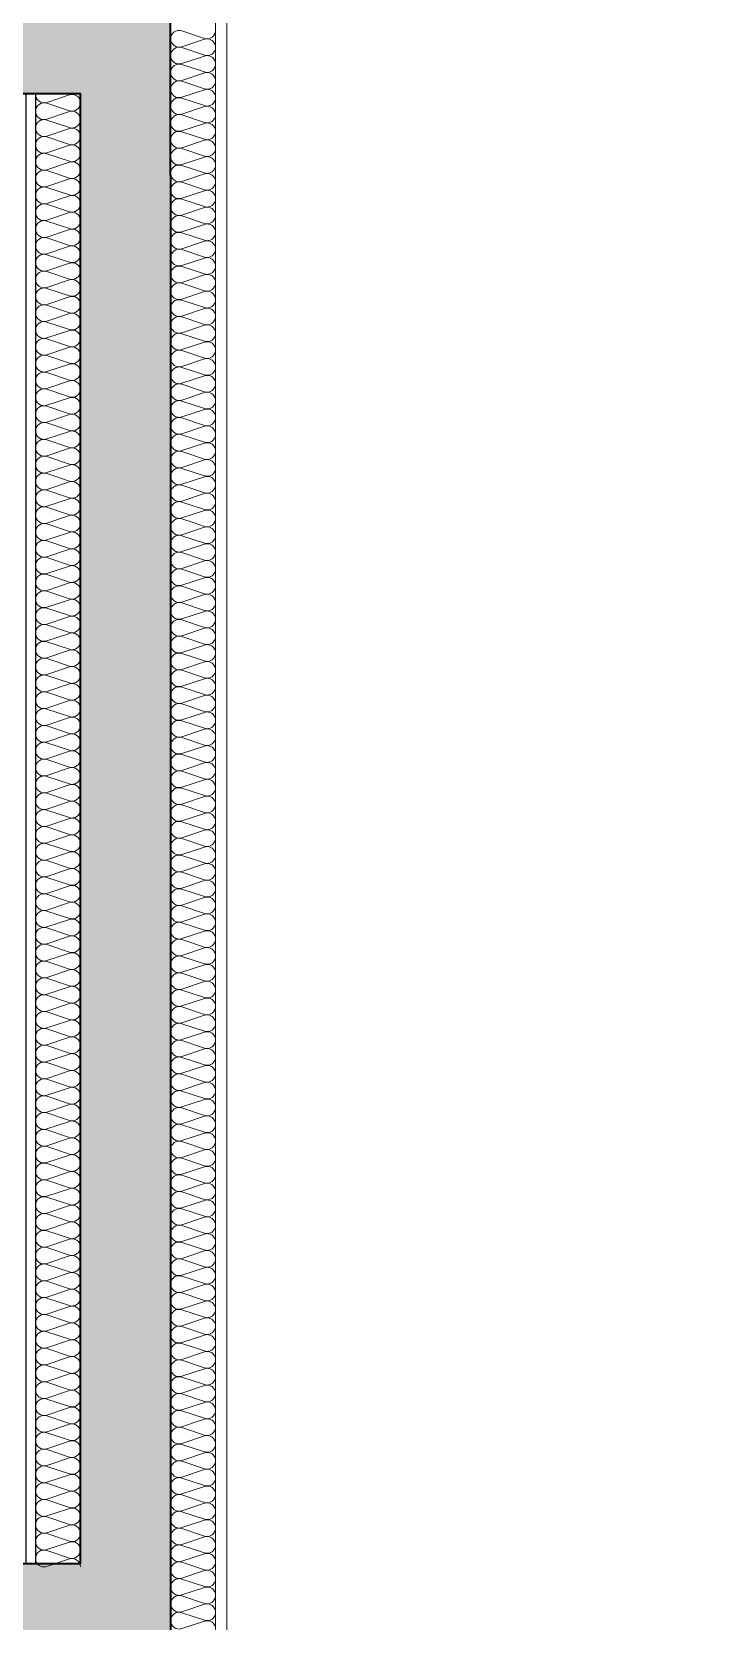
# Model space of a CAD drawing. Header units: metres. Extents: x 1838950 to 1842843, y 5171318 to 5174224.
# Drawn here: x 1841251.106 to 1841252.341, y 5171391.159 to 5171393.992 of the extents above; entities that cross this region are included whole.
import ezdxf

# ---------------------------------------------------------------- set-up
doc = ezdxf.new("R2010")
doc.units = ezdxf.units.M
doc.header["$LTSCALE"] = 0.0254
doc.layers.add('00 CHAZAL Coupe A.5', color=7, linetype='Continuous', lineweight=18)

# ---------------------------------------------------------------- blocks, each defined once
blk = doc.blocks.new('Groupe-1795-1')
at = {"layer": '00 CHAZAL Coupe A.5', "color": 7, "linetype": 'Continuous', "lineweight": 13, "flags": 128}
for points in [[(1841251.1924, 5171393.5654, 0.511611), (1841251.1727, 5171393.5796), (1841251.1322, 5171393.5661, -0.511611), (1841251.1124, 5171393.5804, -0.511611), (1841251.1322, 5171393.5946), (1841251.1727, 5171393.5811, 0.511611), (1841251.1924, 5171393.5954, 0.511611), (1841251.1727, 5171393.6096), (1841251.1322, 5171393.5961, -0.511611), (1841251.1124, 5171393.6104, -0.511611), (1841251.1322, 5171393.6246), (1841251.1727, 5171393.6111, 0.511611), (1841251.1924, 5171393.6254, 0.511611), (1841251.1727, 5171393.6396), (1841251.1322, 5171393.6261, -0.511611), (1841251.1124, 5171393.6404, -0.511611), (1841251.1322, 5171393.6546), (1841251.1727, 5171393.6411, 0.511611), (1841251.1924, 5171393.6554, 0.511611), (1841251.1727, 5171393.6696), (1841251.1322, 5171393.6561, -0.511611), (1841251.1124, 5171393.6704, -0.511611), (1841251.1322, 5171393.6846), (1841251.1727, 5171393.6711, 0.511611), (1841251.1924, 5171393.6854, 0.511611), (1841251.1727, 5171393.6996), (1841251.1322, 5171393.6861, -0.511611), (1841251.1124, 5171393.7004, -0.511611), (1841251.1322, 5171393.7146), (1841251.1727, 5171393.7011, 0.511611), (1841251.1924, 5171393.7154, 0.511611), (1841251.1727, 5171393.7296), (1841251.1322, 5171393.7161, -0.511611), (1841251.1124, 5171393.7304, -0.511611), (1841251.1322, 5171393.7446), (1841251.1727, 5171393.7311, 0.511611), (1841251.1924, 5171393.7454, 0.511611), (1841251.1727, 5171393.7596), (1841251.1322, 5171393.7461, -0.511611), (1841251.1124, 5171393.7604, -0.511611), (1841251.1322, 5171393.7746), (1841251.1727, 5171393.7611, 0.511611), (1841251.1924, 5171393.7754, 0.511611), (1841251.1727, 5171393.7896), (1841251.1322, 5171393.7761, -0.511611), (1841251.1124, 5171393.7904, -0.511611), (1841251.1322, 5171393.8046), (1841251.1727, 5171393.7911, 0.511611), (1841251.1924, 5171393.8054, 0.511611), (1841251.1727, 5171393.8196), (1841251.1322, 5171393.8061, -0.511611), (1841251.1124, 5171393.8204, -0.511611), (1841251.1322, 5171393.8346), (1841251.1727, 5171393.8211, 0.511611), (1841251.1924, 5171393.8354, 0.511611), (1841251.1727, 5171393.8496), (1841251.1322, 5171393.8361, -0.511611), (1841251.1124, 5171393.8504, -0.511611), (1841251.1322, 5171393.8646), (1841251.1727, 5171393.8511, 0.511611), (1841251.1924, 5171393.8654, 0.511611), (1841251.1727, 5171393.8796), (1841251.1322, 5171393.8661, -0.511611), (1841251.1124, 5171393.8804, -0.018692), (1841251.1125, 5171393.8815)], [(1841251.1716, 5171393.8815), (1841251.1727, 5171393.8811, 0.179315), (1841251.1831, 5171393.8815)], [(1841251.1924, 5171393.2354, 0.511611), (1841251.1727, 5171393.2496), (1841251.1322, 5171393.2361, -0.511611), (1841251.1124, 5171393.2504, -0.511611), (1841251.1322, 5171393.2646), (1841251.1727, 5171393.2511, 0.511611), (1841251.1924, 5171393.2654, 0.511611), (1841251.1727, 5171393.2796), (1841251.1322, 5171393.2661, -0.511611), (1841251.1124, 5171393.2804, -0.511611), (1841251.1322, 5171393.2946), (1841251.1727, 5171393.2811, 0.511611), (1841251.1924, 5171393.2954, 0.511611), (1841251.1727, 5171393.3096), (1841251.1322, 5171393.2961, -0.511611), (1841251.1124, 5171393.3104, -0.511611), (1841251.1322, 5171393.3246), (1841251.1727, 5171393.3111, 0.511611), (1841251.1924, 5171393.3254, 0.511611), (1841251.1727, 5171393.3396), (1841251.1322, 5171393.3261, -0.511611), (1841251.1124, 5171393.3404, -0.511611), (1841251.1322, 5171393.3546), (1841251.1727, 5171393.3411, 0.511611), (1841251.1924, 5171393.3554, 0.511611), (1841251.1727, 5171393.3696), (1841251.1322, 5171393.3561, -0.511611), (1841251.1124, 5171393.3704, -0.511611), (1841251.1322, 5171393.3846), (1841251.1727, 5171393.3711, 0.511611), (1841251.1924, 5171393.3854, 0.511611), (1841251.1727, 5171393.3996), (1841251.1322, 5171393.3861, -0.511611), (1841251.1124, 5171393.4004, -0.511611), (1841251.1322, 5171393.4146), (1841251.1727, 5171393.4011, 0.511611), (1841251.1924, 5171393.4154, 0.511611), (1841251.1727, 5171393.4296), (1841251.1322, 5171393.4161, -0.511611), (1841251.1124, 5171393.4304, -0.511611), (1841251.1322, 5171393.4446), (1841251.1727, 5171393.4311, 0.511611), (1841251.1924, 5171393.4454, 0.511611), (1841251.1727, 5171393.4596), (1841251.1322, 5171393.4461, -0.511611), (1841251.1124, 5171393.4604, -0.511611), (1841251.1322, 5171393.4746), (1841251.1727, 5171393.4611, 0.511611), (1841251.1924, 5171393.4754, 0.511611), (1841251.1727, 5171393.4896), (1841251.1322, 5171393.4761, -0.511611), (1841251.1124, 5171393.4904, -0.511611), (1841251.1322, 5171393.5046), (1841251.1727, 5171393.4911, 0.511611), (1841251.1924, 5171393.5054, 0.511611), (1841251.1727, 5171393.5196), (1841251.1322, 5171393.5061, -0.511611), (1841251.1124, 5171393.5204, -0.511611), (1841251.1322, 5171393.5346), (1841251.1727, 5171393.5211, 0.511611), (1841251.1924, 5171393.5354, 0.511611), (1841251.1727, 5171393.5496), (1841251.1322, 5171393.5361, -0.511611), (1841251.1124, 5171393.5504, -0.511611), (1841251.1322, 5171393.5646), (1841251.1727, 5171393.5511, 0.511611), (1841251.1924, 5171393.5654)], [(1841251.1924, 5171392.9054, 0.511611), (1841251.1727, 5171392.9196), (1841251.1322, 5171392.9061, -0.511611), (1841251.1124, 5171392.9204, -0.511611), (1841251.1322, 5171392.9346), (1841251.1727, 5171392.9211, 0.511611), (1841251.1924, 5171392.9354, 0.511611), (1841251.1727, 5171392.9496), (1841251.1322, 5171392.9361, -0.511611), (1841251.1124, 5171392.9504, -0.511611), (1841251.1322, 5171392.9646), (1841251.1727, 5171392.9511, 0.511611), (1841251.1924, 5171392.9654, 0.511611), (1841251.1727, 5171392.9796), (1841251.1322, 5171392.9661, -0.511611), (1841251.1124, 5171392.9804, -0.511611), (1841251.1322, 5171392.9946), (1841251.1727, 5171392.9811, 0.511611), (1841251.1924, 5171392.9954, 0.511611), (1841251.1727, 5171393.0096), (1841251.1322, 5171392.9961, -0.511611), (1841251.1124, 5171393.0104, -0.511611), (1841251.1322, 5171393.0246), (1841251.1727, 5171393.0111, 0.511611), (1841251.1924, 5171393.0254, 0.511611), (1841251.1727, 5171393.0396), (1841251.1322, 5171393.0261, -0.511611), (1841251.1124, 5171393.0404, -0.511611), (1841251.1322, 5171393.0546), (1841251.1727, 5171393.0411, 0.511611), (1841251.1924, 5171393.0554, 0.511611), (1841251.1727, 5171393.0696), (1841251.1322, 5171393.0561, -0.511611), (1841251.1124, 5171393.0704, -0.511611), (1841251.1322, 5171393.0846), (1841251.1727, 5171393.0711, 0.511611), (1841251.1924, 5171393.0854, 0.511611), (1841251.1727, 5171393.0996), (1841251.1322, 5171393.0861, -0.511611), (1841251.1124, 5171393.1004, -0.511611), (1841251.1322, 5171393.1146), (1841251.1727, 5171393.1011, 0.511611), (1841251.1924, 5171393.1154, 0.511611), (1841251.1727, 5171393.1296), (1841251.1322, 5171393.1161, -0.511611), (1841251.1124, 5171393.1304, -0.511611), (1841251.1322, 5171393.1446), (1841251.1727, 5171393.1311, 0.511611), (1841251.1924, 5171393.1454, 0.511611), (1841251.1727, 5171393.1596), (1841251.1322, 5171393.1461, -0.511611), (1841251.1124, 5171393.1604, -0.511611), (1841251.1322, 5171393.1746), (1841251.1727, 5171393.1611, 0.511611), (1841251.1924, 5171393.1754, 0.511611), (1841251.1727, 5171393.1896), (1841251.1322, 5171393.1761, -0.511611), (1841251.1124, 5171393.1904, -0.511611), (1841251.1322, 5171393.2046), (1841251.1727, 5171393.1911, 0.511611), (1841251.1924, 5171393.2054, 0.511611), (1841251.1727, 5171393.2196), (1841251.1322, 5171393.2061, -0.511611), (1841251.1124, 5171393.2204, -0.511611), (1841251.1322, 5171393.2346), (1841251.1727, 5171393.2211, 0.511611), (1841251.1924, 5171393.2354)], [(1841251.1924, 5171392.5754, 0.511611), (1841251.1727, 5171392.5896), (1841251.1322, 5171392.5761, -0.511611), (1841251.1124, 5171392.5904, -0.511611), (1841251.1322, 5171392.6046), (1841251.1727, 5171392.5911, 0.511611), (1841251.1924, 5171392.6054, 0.511611), (1841251.1727, 5171392.6196), (1841251.1322, 5171392.6061, -0.511611), (1841251.1124, 5171392.6204, -0.511611), (1841251.1322, 5171392.6346), (1841251.1727, 5171392.6211, 0.511611), (1841251.1924, 5171392.6354, 0.511611), (1841251.1727, 5171392.6496), (1841251.1322, 5171392.6361, -0.511611), (1841251.1124, 5171392.6504, -0.511611), (1841251.1322, 5171392.6646), (1841251.1727, 5171392.6511, 0.511611), (1841251.1924, 5171392.6654, 0.511611), (1841251.1727, 5171392.6796), (1841251.1322, 5171392.6661, -0.511611), (1841251.1124, 5171392.6804, -0.511611), (1841251.1322, 5171392.6946), (1841251.1727, 5171392.6811, 0.511611), (1841251.1924, 5171392.6954, 0.511611), (1841251.1727, 5171392.7096), (1841251.1322, 5171392.6961, -0.511611), (1841251.1124, 5171392.7104, -0.511611), (1841251.1322, 5171392.7246), (1841251.1727, 5171392.7111, 0.511611), (1841251.1924, 5171392.7254, 0.511611), (1841251.1727, 5171392.7396), (1841251.1322, 5171392.7261, -0.511611), (1841251.1124, 5171392.7404, -0.511611), (1841251.1322, 5171392.7546), (1841251.1727, 5171392.7411, 0.511611), (1841251.1924, 5171392.7554, 0.511611), (1841251.1727, 5171392.7696), (1841251.1322, 5171392.7561, -0.511611), (1841251.1124, 5171392.7704, -0.511611), (1841251.1322, 5171392.7846), (1841251.1727, 5171392.7711, 0.511611), (1841251.1924, 5171392.7854, 0.511611), (1841251.1727, 5171392.7996), (1841251.1322, 5171392.7861, -0.511611), (1841251.1124, 5171392.8004, -0.511611), (1841251.1322, 5171392.8146), (1841251.1727, 5171392.8011, 0.511611), (1841251.1924, 5171392.8154, 0.511611), (1841251.1727, 5171392.8296), (1841251.1322, 5171392.8161, -0.511611), (1841251.1124, 5171392.8304, -0.511611), (1841251.1322, 5171392.8446), (1841251.1727, 5171392.8311, 0.511611), (1841251.1924, 5171392.8454, 0.511611), (1841251.1727, 5171392.8596), (1841251.1322, 5171392.8461, -0.511611), (1841251.1124, 5171392.8604, -0.511611), (1841251.1322, 5171392.8746), (1841251.1727, 5171392.8611, 0.511611), (1841251.1924, 5171392.8754, 0.511611), (1841251.1727, 5171392.8896), (1841251.1322, 5171392.8761, -0.511611), (1841251.1124, 5171392.8904, -0.511611), (1841251.1322, 5171392.9046), (1841251.1727, 5171392.8911, 0.511611), (1841251.1924, 5171392.9054)], [(1841251.1924, 5171392.2454, 0.511611), (1841251.1727, 5171392.2596), (1841251.1322, 5171392.2461, -0.511611), (1841251.1124, 5171392.2604, -0.511611), (1841251.1322, 5171392.2746), (1841251.1727, 5171392.2611, 0.511611), (1841251.1924, 5171392.2754, 0.511611), (1841251.1727, 5171392.2896), (1841251.1322, 5171392.2761, -0.511611), (1841251.1124, 5171392.2904, -0.511611), (1841251.1322, 5171392.3046), (1841251.1727, 5171392.2911, 0.511611), (1841251.1924, 5171392.3054, 0.511611), (1841251.1727, 5171392.3196), (1841251.1322, 5171392.3061, -0.511611), (1841251.1124, 5171392.3204, -0.511611), (1841251.1322, 5171392.3346), (1841251.1727, 5171392.3211, 0.511611), (1841251.1924, 5171392.3354, 0.511611), (1841251.1727, 5171392.3496), (1841251.1322, 5171392.3361, -0.511611), (1841251.1124, 5171392.3504, -0.511611), (1841251.1322, 5171392.3646), (1841251.1727, 5171392.3511, 0.511611), (1841251.1924, 5171392.3654, 0.511611), (1841251.1727, 5171392.3796), (1841251.1322, 5171392.3661, -0.511611), (1841251.1124, 5171392.3804, -0.511611), (1841251.1322, 5171392.3946), (1841251.1727, 5171392.3811, 0.511611), (1841251.1924, 5171392.3954, 0.511611), (1841251.1727, 5171392.4096), (1841251.1322, 5171392.3961, -0.511611), (1841251.1124, 5171392.4104, -0.511611), (1841251.1322, 5171392.4246), (1841251.1727, 5171392.4111, 0.511611), (1841251.1924, 5171392.4254, 0.511611), (1841251.1727, 5171392.4396), (1841251.1322, 5171392.4261, -0.511611), (1841251.1124, 5171392.4404, -0.511611), (1841251.1322, 5171392.4546), (1841251.1727, 5171392.4411, 0.511611), (1841251.1924, 5171392.4554, 0.511611), (1841251.1727, 5171392.4696), (1841251.1322, 5171392.4561, -0.511611), (1841251.1124, 5171392.4704, -0.511611), (1841251.1322, 5171392.4846), (1841251.1727, 5171392.4711, 0.511611), (1841251.1924, 5171392.4854, 0.511611), (1841251.1727, 5171392.4996), (1841251.1322, 5171392.4861, -0.511611), (1841251.1124, 5171392.5004, -0.511611), (1841251.1322, 5171392.5146), (1841251.1727, 5171392.5011, 0.511611), (1841251.1924, 5171392.5154, 0.511611), (1841251.1727, 5171392.5296), (1841251.1322, 5171392.5161, -0.511611), (1841251.1124, 5171392.5304, -0.511611), (1841251.1322, 5171392.5446), (1841251.1727, 5171392.5311, 0.511611), (1841251.1924, 5171392.5454, 0.511611), (1841251.1727, 5171392.5596), (1841251.1322, 5171392.5461, -0.511611), (1841251.1124, 5171392.5604, -0.511611), (1841251.1322, 5171392.5746), (1841251.1727, 5171392.5611, 0.511611), (1841251.1924, 5171392.5754)], [(1841251.1924, 5171391.9154, 0.511611), (1841251.1727, 5171391.9296), (1841251.1322, 5171391.9161, -0.511611), (1841251.1124, 5171391.9304, -0.511611), (1841251.1322, 5171391.9446), (1841251.1727, 5171391.9311, 0.511611), (1841251.1924, 5171391.9454, 0.511611), (1841251.1727, 5171391.9596), (1841251.1322, 5171391.9461, -0.511611), (1841251.1124, 5171391.9604, -0.511611), (1841251.1322, 5171391.9746), (1841251.1727, 5171391.9611, 0.511611), (1841251.1924, 5171391.9754, 0.511611), (1841251.1727, 5171391.9896), (1841251.1322, 5171391.9761, -0.511611), (1841251.1124, 5171391.9904, -0.511611), (1841251.1322, 5171392.0046), (1841251.1727, 5171391.9911, 0.511611), (1841251.1924, 5171392.0054, 0.511611), (1841251.1727, 5171392.0196), (1841251.1322, 5171392.0061, -0.511611), (1841251.1124, 5171392.0204, -0.511611), (1841251.1322, 5171392.0346), (1841251.1727, 5171392.0211, 0.511611), (1841251.1924, 5171392.0354, 0.511611), (1841251.1727, 5171392.0496), (1841251.1322, 5171392.0361, -0.511611), (1841251.1124, 5171392.0504, -0.511611), (1841251.1322, 5171392.0646), (1841251.1727, 5171392.0511, 0.511611), (1841251.1924, 5171392.0654, 0.511611), (1841251.1727, 5171392.0796), (1841251.1322, 5171392.0661, -0.511611), (1841251.1124, 5171392.0804, -0.511611), (1841251.1322, 5171392.0946), (1841251.1727, 5171392.0811, 0.511611), (1841251.1924, 5171392.0954, 0.511611), (1841251.1727, 5171392.1096), (1841251.1322, 5171392.0961, -0.511611), (1841251.1124, 5171392.1104, -0.511611), (1841251.1322, 5171392.1246), (1841251.1727, 5171392.1111, 0.511611), (1841251.1924, 5171392.1254, 0.511611), (1841251.1727, 5171392.1396), (1841251.1322, 5171392.1261, -0.511611), (1841251.1124, 5171392.1404, -0.511611), (1841251.1322, 5171392.1546), (1841251.1727, 5171392.1411, 0.511611), (1841251.1924, 5171392.1554, 0.511611), (1841251.1727, 5171392.1696), (1841251.1322, 5171392.1561, -0.511611), (1841251.1124, 5171392.1704, -0.511611), (1841251.1322, 5171392.1846), (1841251.1727, 5171392.1711, 0.511611), (1841251.1924, 5171392.1854, 0.511611), (1841251.1727, 5171392.1996), (1841251.1322, 5171392.1861, -0.511611), (1841251.1124, 5171392.2004, -0.511611), (1841251.1322, 5171392.2146), (1841251.1727, 5171392.2011, 0.511611), (1841251.1924, 5171392.2154, 0.511611), (1841251.1727, 5171392.2296), (1841251.1322, 5171392.2161, -0.511611), (1841251.1124, 5171392.2304, -0.511611), (1841251.1322, 5171392.2446), (1841251.1727, 5171392.2311, 0.511611), (1841251.1924, 5171392.2454)], [(1841251.1924, 5171391.5854, 0.511611), (1841251.1727, 5171391.5996), (1841251.1322, 5171391.5861, -0.511611), (1841251.1124, 5171391.6004, -0.511611), (1841251.1322, 5171391.6146), (1841251.1727, 5171391.6011, 0.511611), (1841251.1924, 5171391.6154, 0.511611), (1841251.1727, 5171391.6296), (1841251.1322, 5171391.6161, -0.511611), (1841251.1124, 5171391.6304, -0.511611), (1841251.1322, 5171391.6446), (1841251.1727, 5171391.6311, 0.511611), (1841251.1924, 5171391.6454, 0.511611), (1841251.1727, 5171391.6596), (1841251.1322, 5171391.6461, -0.511611), (1841251.1124, 5171391.6604, -0.511611), (1841251.1322, 5171391.6746), (1841251.1727, 5171391.6611, 0.511611), (1841251.1924, 5171391.6754, 0.511611), (1841251.1727, 5171391.6896), (1841251.1322, 5171391.6761, -0.511611), (1841251.1124, 5171391.6904, -0.511611), (1841251.1322, 5171391.7046), (1841251.1727, 5171391.6911, 0.511611), (1841251.1924, 5171391.7054, 0.511611), (1841251.1727, 5171391.7196), (1841251.1322, 5171391.7061, -0.511611), (1841251.1124, 5171391.7204, -0.511611), (1841251.1322, 5171391.7346), (1841251.1727, 5171391.7211, 0.511611), (1841251.1924, 5171391.7354, 0.511611), (1841251.1727, 5171391.7496), (1841251.1322, 5171391.7361, -0.511611), (1841251.1124, 5171391.7504, -0.511611), (1841251.1322, 5171391.7646), (1841251.1727, 5171391.7511, 0.511611), (1841251.1924, 5171391.7654, 0.511611), (1841251.1727, 5171391.7796), (1841251.1322, 5171391.7661, -0.511611), (1841251.1124, 5171391.7804, -0.511611), (1841251.1322, 5171391.7946), (1841251.1727, 5171391.7811, 0.511611), (1841251.1924, 5171391.7954, 0.511611), (1841251.1727, 5171391.8096), (1841251.1322, 5171391.7961, -0.511611), (1841251.1124, 5171391.8104, -0.511611), (1841251.1322, 5171391.8246), (1841251.1727, 5171391.8111, 0.511611), (1841251.1924, 5171391.8254, 0.511611), (1841251.1727, 5171391.8396), (1841251.1322, 5171391.8261, -0.511611), (1841251.1124, 5171391.8404, -0.511611), (1841251.1322, 5171391.8546), (1841251.1727, 5171391.8411, 0.511611), (1841251.1924, 5171391.8554, 0.511611), (1841251.1727, 5171391.8696), (1841251.1322, 5171391.8561, -0.511611), (1841251.1124, 5171391.8704, -0.511611), (1841251.1322, 5171391.8846), (1841251.1727, 5171391.8711, 0.511611), (1841251.1924, 5171391.8854, 0.511611), (1841251.1727, 5171391.8996), (1841251.1322, 5171391.8861, -0.511611), (1841251.1124, 5171391.9004, -0.511611), (1841251.1322, 5171391.9146), (1841251.1727, 5171391.9011, 0.511611), (1841251.1924, 5171391.9154)], [(1841251.1274, 5171391.2554, -0.414214), (1841251.1124, 5171391.2704, -0.511611), (1841251.1322, 5171391.2846), (1841251.1727, 5171391.2711, 0.511611), (1841251.1924, 5171391.2854, 0.511611), (1841251.1727, 5171391.2996), (1841251.1322, 5171391.2861, -0.511611), (1841251.1124, 5171391.3004, -0.511611), (1841251.1322, 5171391.3146), (1841251.1727, 5171391.3011, 0.511611), (1841251.1924, 5171391.3154, 0.511611), (1841251.1727, 5171391.3296), (1841251.1322, 5171391.3161, -0.511611), (1841251.1124, 5171391.3304, -0.511611), (1841251.1322, 5171391.3446), (1841251.1727, 5171391.3311, 0.511611), (1841251.1924, 5171391.3454, 0.511611), (1841251.1727, 5171391.3596), (1841251.1322, 5171391.3461, -0.511611), (1841251.1124, 5171391.3604, -0.511611), (1841251.1322, 5171391.3746), (1841251.1727, 5171391.3611, 0.511611), (1841251.1924, 5171391.3754, 0.511611), (1841251.1727, 5171391.3896), (1841251.1322, 5171391.3761, -0.511611), (1841251.1124, 5171391.3904, -0.511611), (1841251.1322, 5171391.4046), (1841251.1727, 5171391.3911, 0.511611), (1841251.1924, 5171391.4054, 0.511611), (1841251.1727, 5171391.4196), (1841251.1322, 5171391.4061, -0.511611), (1841251.1124, 5171391.4204, -0.511611), (1841251.1322, 5171391.4346), (1841251.1727, 5171391.4211, 0.511611), (1841251.1924, 5171391.4354, 0.511611), (1841251.1727, 5171391.4496), (1841251.1322, 5171391.4361, -0.511611), (1841251.1124, 5171391.4504, -0.511611), (1841251.1322, 5171391.4646), (1841251.1727, 5171391.4511, 0.511611), (1841251.1924, 5171391.4654, 0.511611), (1841251.1727, 5171391.4796), (1841251.1322, 5171391.4661, -0.511611), (1841251.1124, 5171391.4804, -0.511611), (1841251.1322, 5171391.4946), (1841251.1727, 5171391.4811, 0.511611), (1841251.1924, 5171391.4954, 0.511611), (1841251.1727, 5171391.5096), (1841251.1322, 5171391.4961, -0.511611), (1841251.1124, 5171391.5104, -0.511611), (1841251.1322, 5171391.5246), (1841251.1727, 5171391.5111, 0.511611), (1841251.1924, 5171391.5254, 0.511611), (1841251.1727, 5171391.5396), (1841251.1322, 5171391.5261, -0.511611), (1841251.1124, 5171391.5404, -0.511611), (1841251.1322, 5171391.5546), (1841251.1727, 5171391.5411, 0.511611), (1841251.1924, 5171391.5554, 0.511611), (1841251.1727, 5171391.5696), (1841251.1322, 5171391.5561, -0.511611), (1841251.1124, 5171391.5704, -0.511611), (1841251.1322, 5171391.5846), (1841251.1727, 5171391.5711, 0.511611), (1841251.1924, 5171391.5854)], [(1841251.1924, 5171391.2554, 0.511611), (1841251.1727, 5171391.2696), (1841251.1322, 5171391.2561, -0.080366), (1841251.1274, 5171391.2554)]]:
    blk.add_lwpolyline(points, format="xyb", dxfattribs=at)
blk = doc.blocks.new('Groupe-1875-1')
at = {"layer": '00 CHAZAL Coupe A.5', "color": 7, "linetype": 'Continuous', "lineweight": 13, "flags": 128}
for points in [[(1841251.4335, 5171393.9945, -0.511611), (1841251.4137, 5171393.9803), (1841251.3732, 5171393.9937, 0.511611), (1841251.3535, 5171393.9795, 0.511611), (1841251.3732, 5171393.9653), (1841251.4137, 5171393.9787, -0.511611), (1841251.4335, 5171393.9645, -0.511611), (1841251.4137, 5171393.9503), (1841251.3732, 5171393.9637, 0.511611), (1841251.3535, 5171393.9495, 0.511611), (1841251.3732, 5171393.9353), (1841251.4137, 5171393.9487, -0.511611), (1841251.4335, 5171393.9345, -0.511611), (1841251.4137, 5171393.9203), (1841251.3732, 5171393.9337, 0.511611), (1841251.3535, 5171393.9195)], [(1841251.3535, 5171393.9195, 0.511611), (1841251.3732, 5171393.9053), (1841251.4137, 5171393.9187, -0.511611), (1841251.4335, 5171393.9045, -0.511611), (1841251.4137, 5171393.8903), (1841251.3732, 5171393.9037, 0.511611), (1841251.3535, 5171393.8895, 0.511611), (1841251.3732, 5171393.8753), (1841251.4137, 5171393.8887, -0.511611), (1841251.4335, 5171393.8745, -0.511611), (1841251.4137, 5171393.8603), (1841251.3732, 5171393.8737, 0.511611), (1841251.3535, 5171393.8595, 0.511611), (1841251.3732, 5171393.8453), (1841251.4137, 5171393.8587, -0.511611), (1841251.4335, 5171393.8445, -0.511611), (1841251.4137, 5171393.8303), (1841251.3732, 5171393.8437, 0.511611), (1841251.3535, 5171393.8295, 0.511611), (1841251.3732, 5171393.8153), (1841251.4137, 5171393.8287, -0.511611), (1841251.4335, 5171393.8145, -0.511611), (1841251.4137, 5171393.8003), (1841251.3732, 5171393.8137, 0.511611), (1841251.3535, 5171393.7995, 0.511611), (1841251.3732, 5171393.7853), (1841251.4137, 5171393.7987, -0.511611), (1841251.4335, 5171393.7845, -0.511611), (1841251.4137, 5171393.7703), (1841251.3732, 5171393.7837, 0.511611), (1841251.3535, 5171393.7695, 0.511611), (1841251.3732, 5171393.7553), (1841251.4137, 5171393.7687, -0.511611), (1841251.4335, 5171393.7545, -0.511611), (1841251.4137, 5171393.7403), (1841251.3732, 5171393.7537, 0.511611), (1841251.3535, 5171393.7395, 0.511611), (1841251.3732, 5171393.7253), (1841251.4137, 5171393.7387, -0.511611), (1841251.4335, 5171393.7245, -0.511611), (1841251.4137, 5171393.7103), (1841251.3732, 5171393.7237, 0.511611), (1841251.3535, 5171393.7095, 0.511611), (1841251.3732, 5171393.6953), (1841251.4137, 5171393.7087, -0.511611), (1841251.4335, 5171393.6945, -0.511611), (1841251.4137, 5171393.6803), (1841251.3732, 5171393.6937, 0.511611), (1841251.3535, 5171393.6795, 0.511611), (1841251.3732, 5171393.6653), (1841251.4137, 5171393.6787, -0.511611), (1841251.4335, 5171393.6645, -0.511611), (1841251.4137, 5171393.6503), (1841251.3732, 5171393.6637, 0.511611), (1841251.3535, 5171393.6495, 0.511611), (1841251.3732, 5171393.6353), (1841251.4137, 5171393.6487, -0.511611), (1841251.4335, 5171393.6345, -0.511611), (1841251.4137, 5171393.6203), (1841251.3732, 5171393.6337, 0.511611), (1841251.3535, 5171393.6195, 0.511611), (1841251.3732, 5171393.6053), (1841251.4137, 5171393.6187, -0.511611), (1841251.4335, 5171393.6045, -0.511611), (1841251.4137, 5171393.5903), (1841251.3732, 5171393.6037, 0.511611), (1841251.3535, 5171393.5895, 0.511611), (1841251.3732, 5171393.5753), (1841251.4137, 5171393.5887, -0.511611), (1841251.4335, 5171393.5745, -0.511611), (1841251.4137, 5171393.5603), (1841251.3732, 5171393.5737, 0.511611), (1841251.3535, 5171393.5595, 0.511611), (1841251.3732, 5171393.5453), (1841251.4137, 5171393.5587, -0.511611), (1841251.4335, 5171393.5445, -0.511611), (1841251.4137, 5171393.5303), (1841251.3732, 5171393.5437, 0.511611), (1841251.3535, 5171393.5295, 0.511611), (1841251.3732, 5171393.5153), (1841251.4137, 5171393.5287, -0.511611), (1841251.4335, 5171393.5145)], [(1841251.4335, 5171393.5145, -0.511611), (1841251.4137, 5171393.5003), (1841251.3732, 5171393.5137, 0.511611), (1841251.3535, 5171393.4995, 0.511611), (1841251.3732, 5171393.4853), (1841251.4137, 5171393.4987, -0.511611), (1841251.4335, 5171393.4845, -0.511611), (1841251.4137, 5171393.4703), (1841251.3732, 5171393.4837, 0.511611), (1841251.3535, 5171393.4695, 0.511611), (1841251.3732, 5171393.4553), (1841251.4137, 5171393.4687, -0.511611), (1841251.4335, 5171393.4545, -0.511611), (1841251.4137, 5171393.4403), (1841251.3732, 5171393.4537, 0.511611), (1841251.3535, 5171393.4395, 0.511611), (1841251.3732, 5171393.4253), (1841251.4137, 5171393.4387, -0.511611), (1841251.4335, 5171393.4245, -0.511611), (1841251.4137, 5171393.4103), (1841251.3732, 5171393.4237, 0.511611), (1841251.3535, 5171393.4095, 0.511611), (1841251.3732, 5171393.3953), (1841251.4137, 5171393.4087, -0.511611), (1841251.4335, 5171393.3945, -0.511611), (1841251.4137, 5171393.3803), (1841251.3732, 5171393.3937, 0.511611), (1841251.3535, 5171393.3795, 0.511611), (1841251.3732, 5171393.3653), (1841251.4137, 5171393.3787, -0.511611), (1841251.4335, 5171393.3645, -0.511611), (1841251.4137, 5171393.3503), (1841251.3732, 5171393.3637, 0.511611), (1841251.3535, 5171393.3495, 0.511611), (1841251.3732, 5171393.3353), (1841251.4137, 5171393.3487, -0.511611), (1841251.4335, 5171393.3345, -0.511611), (1841251.4137, 5171393.3203), (1841251.3732, 5171393.3337, 0.511611), (1841251.3535, 5171393.3195, 0.511611), (1841251.3732, 5171393.3053), (1841251.4137, 5171393.3187, -0.511611), (1841251.4335, 5171393.3045, -0.511611), (1841251.4137, 5171393.2903), (1841251.3732, 5171393.3037, 0.511611), (1841251.3535, 5171393.2895, 0.511611), (1841251.3732, 5171393.2753), (1841251.4137, 5171393.2887, -0.511611), (1841251.4335, 5171393.2745, -0.511611), (1841251.4137, 5171393.2603), (1841251.3732, 5171393.2737, 0.511611), (1841251.3535, 5171393.2595, 0.511611), (1841251.3732, 5171393.2453), (1841251.4137, 5171393.2587, -0.511611), (1841251.4335, 5171393.2445, -0.511611), (1841251.4137, 5171393.2303), (1841251.3732, 5171393.2437, 0.511611), (1841251.3535, 5171393.2295, 0.511611), (1841251.3732, 5171393.2153), (1841251.4137, 5171393.2287, -0.511611), (1841251.4335, 5171393.2145, -0.511611), (1841251.4137, 5171393.2003), (1841251.3732, 5171393.2137, 0.511611), (1841251.3535, 5171393.1995, 0.511611), (1841251.3732, 5171393.1853), (1841251.4137, 5171393.1987, -0.511611), (1841251.4335, 5171393.1845, -0.511611), (1841251.4137, 5171393.1703), (1841251.3732, 5171393.1837, 0.511611), (1841251.3535, 5171393.1695, 0.511611), (1841251.3732, 5171393.1553), (1841251.4137, 5171393.1687, -0.511611), (1841251.4335, 5171393.1545, -0.511611), (1841251.4137, 5171393.1403), (1841251.3732, 5171393.1537, 0.511611), (1841251.3535, 5171393.1395, 0.511611), (1841251.3732, 5171393.1253), (1841251.4137, 5171393.1387, -0.511611), (1841251.4335, 5171393.1245, -0.511611), (1841251.4137, 5171393.1103), (1841251.3935, 5171393.117)], [(1841251.3935, 5171393.117), (1841251.3732, 5171393.1237, 0.511611), (1841251.3535, 5171393.1095, 0.511611), (1841251.3732, 5171393.0953), (1841251.4137, 5171393.1087, -0.511611), (1841251.4335, 5171393.0945, -0.511611), (1841251.4137, 5171393.0803), (1841251.3732, 5171393.0937, 0.511611), (1841251.3535, 5171393.0795, 0.511611), (1841251.3732, 5171393.0653), (1841251.4137, 5171393.0787, -0.511611), (1841251.4335, 5171393.0645, -0.511611), (1841251.4137, 5171393.0503), (1841251.3732, 5171393.0637, 0.511611), (1841251.3535, 5171393.0495, 0.511611), (1841251.3732, 5171393.0353), (1841251.4137, 5171393.0487, -0.511611), (1841251.4335, 5171393.0345, -0.511611), (1841251.4137, 5171393.0203), (1841251.3732, 5171393.0337, 0.511611), (1841251.3535, 5171393.0195, 0.511611), (1841251.3732, 5171393.0053), (1841251.4137, 5171393.0187, -0.511611), (1841251.4335, 5171393.0045, -0.511611), (1841251.4137, 5171392.9903), (1841251.3732, 5171393.0037, 0.511611), (1841251.3535, 5171392.9895, 0.511611), (1841251.3732, 5171392.9753), (1841251.4137, 5171392.9887, -0.511611), (1841251.4335, 5171392.9745, -0.511611), (1841251.4137, 5171392.9603), (1841251.3732, 5171392.9737, 0.511611), (1841251.3535, 5171392.9595, 0.511611), (1841251.3732, 5171392.9453), (1841251.4137, 5171392.9587, -0.511611), (1841251.4335, 5171392.9445, -0.511611), (1841251.4137, 5171392.9303), (1841251.3732, 5171392.9437, 0.511611), (1841251.3535, 5171392.9295, 0.511611), (1841251.3732, 5171392.9153), (1841251.4137, 5171392.9287, -0.511611), (1841251.4335, 5171392.9145, -0.511611), (1841251.4137, 5171392.9003), (1841251.3732, 5171392.9137, 0.511611), (1841251.3535, 5171392.8995, 0.511611), (1841251.3732, 5171392.8853), (1841251.4137, 5171392.8987, -0.511611), (1841251.4335, 5171392.8845, -0.511611), (1841251.4137, 5171392.8703), (1841251.3732, 5171392.8837, 0.511611), (1841251.3535, 5171392.8695, 0.511611), (1841251.3732, 5171392.8553), (1841251.4137, 5171392.8687, -0.511611), (1841251.4335, 5171392.8545, -0.511611), (1841251.4137, 5171392.8403), (1841251.3732, 5171392.8537, 0.511611), (1841251.3535, 5171392.8395, 0.511611), (1841251.3732, 5171392.8253), (1841251.4137, 5171392.8387, -0.511611), (1841251.4335, 5171392.8245, -0.511611), (1841251.4137, 5171392.8103), (1841251.3732, 5171392.8237, 0.511611), (1841251.3535, 5171392.8095, 0.511611), (1841251.3732, 5171392.7953), (1841251.4137, 5171392.8087, -0.511611), (1841251.4335, 5171392.7945, -0.511611), (1841251.4137, 5171392.7803), (1841251.3732, 5171392.7937, 0.511611), (1841251.3535, 5171392.7795, 0.511611), (1841251.3732, 5171392.7653), (1841251.4137, 5171392.7787, -0.511611), (1841251.4335, 5171392.7645, -0.511611), (1841251.4137, 5171392.7503), (1841251.3732, 5171392.7637, 0.511611), (1841251.3535, 5171392.7495, 0.511611), (1841251.3732, 5171392.7353), (1841251.4137, 5171392.7487, -0.511611), (1841251.4335, 5171392.7345, -0.511611), (1841251.4137, 5171392.7203), (1841251.3732, 5171392.7337, 0.511611), (1841251.3535, 5171392.7195, 0.511611), (1841251.3732, 5171392.7053), (1841251.3935, 5171392.712)], [(1841251.3935, 5171392.712), (1841251.4137, 5171392.7187, -0.511611), (1841251.4335, 5171392.7045, -0.511611), (1841251.4137, 5171392.6903), (1841251.3732, 5171392.7037, 0.511611), (1841251.3535, 5171392.6895, 0.511611), (1841251.3732, 5171392.6753), (1841251.4137, 5171392.6887, -0.511611), (1841251.4335, 5171392.6745, -0.511611), (1841251.4137, 5171392.6603), (1841251.3732, 5171392.6737, 0.511611), (1841251.3535, 5171392.6595, 0.511611), (1841251.3732, 5171392.6453), (1841251.4137, 5171392.6587, -0.511611), (1841251.4335, 5171392.6445, -0.511611), (1841251.4137, 5171392.6303), (1841251.3732, 5171392.6437, 0.511611), (1841251.3535, 5171392.6295, 0.511611), (1841251.3732, 5171392.6153), (1841251.4137, 5171392.6287, -0.511611), (1841251.4335, 5171392.6145, -0.511611), (1841251.4137, 5171392.6003), (1841251.3732, 5171392.6137, 0.511611), (1841251.3535, 5171392.5995, 0.511611), (1841251.3732, 5171392.5853), (1841251.4137, 5171392.5987, -0.511611), (1841251.4335, 5171392.5845, -0.511611), (1841251.4137, 5171392.5703), (1841251.3732, 5171392.5837, 0.511611), (1841251.3535, 5171392.5695, 0.511611), (1841251.3732, 5171392.5553), (1841251.4137, 5171392.5687, -0.511611), (1841251.4335, 5171392.5545, -0.511611), (1841251.4137, 5171392.5403), (1841251.3732, 5171392.5537, 0.511611), (1841251.3535, 5171392.5395, 0.511611), (1841251.3732, 5171392.5253), (1841251.4137, 5171392.5387, -0.511611), (1841251.4335, 5171392.5245, -0.511611), (1841251.4137, 5171392.5103), (1841251.3732, 5171392.5237, 0.511611), (1841251.3535, 5171392.5095, 0.511611), (1841251.3732, 5171392.4953), (1841251.4137, 5171392.5087, -0.511611), (1841251.4335, 5171392.4945, -0.511611), (1841251.4137, 5171392.4803), (1841251.3732, 5171392.4937, 0.511611), (1841251.3535, 5171392.4795, 0.511611), (1841251.3732, 5171392.4653), (1841251.4137, 5171392.4787, -0.511611), (1841251.4335, 5171392.4645, -0.511611), (1841251.4137, 5171392.4503), (1841251.3732, 5171392.4637, 0.511611), (1841251.3535, 5171392.4495, 0.511611), (1841251.3732, 5171392.4353), (1841251.4137, 5171392.4487, -0.511611), (1841251.4335, 5171392.4345, -0.511611), (1841251.4137, 5171392.4203), (1841251.3732, 5171392.4337, 0.511611), (1841251.3535, 5171392.4195, 0.511611), (1841251.3732, 5171392.4053), (1841251.4137, 5171392.4187, -0.511611), (1841251.4335, 5171392.4045, -0.511611), (1841251.4137, 5171392.3903), (1841251.3732, 5171392.4037, 0.511611), (1841251.3535, 5171392.3895, 0.511611), (1841251.3732, 5171392.3753), (1841251.4137, 5171392.3887, -0.511611), (1841251.4335, 5171392.3745, -0.511611), (1841251.4137, 5171392.3603), (1841251.3732, 5171392.3737, 0.511611), (1841251.3535, 5171392.3595, 0.511611), (1841251.3732, 5171392.3453), (1841251.4137, 5171392.3587, -0.511611), (1841251.4335, 5171392.3445, -0.511611), (1841251.4137, 5171392.3303), (1841251.3732, 5171392.3437, 0.511611), (1841251.3535, 5171392.3295, 0.511611), (1841251.3732, 5171392.3153), (1841251.4137, 5171392.3287, -0.511611), (1841251.4335, 5171392.3145)], [(1841251.4335, 5171392.3145, -0.511611), (1841251.4137, 5171392.3003), (1841251.3732, 5171392.3137, 0.511611), (1841251.3535, 5171392.2995, 0.511611), (1841251.3732, 5171392.2853), (1841251.4137, 5171392.2987, -0.511611), (1841251.4335, 5171392.2845, -0.511611), (1841251.4137, 5171392.2703), (1841251.3732, 5171392.2837, 0.511611), (1841251.3535, 5171392.2695, 0.511611), (1841251.3732, 5171392.2553), (1841251.4137, 5171392.2687, -0.511611), (1841251.4335, 5171392.2545, -0.511611), (1841251.4137, 5171392.2403), (1841251.3732, 5171392.2537, 0.511611), (1841251.3535, 5171392.2395, 0.511611), (1841251.3732, 5171392.2253), (1841251.4137, 5171392.2387, -0.511611), (1841251.4335, 5171392.2245, -0.511611), (1841251.4137, 5171392.2103), (1841251.3732, 5171392.2237, 0.511611), (1841251.3535, 5171392.2095, 0.511611), (1841251.3732, 5171392.1953), (1841251.4137, 5171392.2087, -0.511611), (1841251.4335, 5171392.1945, -0.511611), (1841251.4137, 5171392.1803), (1841251.3732, 5171392.1937, 0.511611), (1841251.3535, 5171392.1795, 0.511611), (1841251.3732, 5171392.1653), (1841251.4137, 5171392.1787, -0.511611), (1841251.4335, 5171392.1645, -0.511611), (1841251.4137, 5171392.1503), (1841251.3732, 5171392.1637, 0.511611), (1841251.3535, 5171392.1495, 0.511611), (1841251.3732, 5171392.1353), (1841251.4137, 5171392.1487, -0.511611), (1841251.4335, 5171392.1345, -0.511611), (1841251.4137, 5171392.1203), (1841251.3732, 5171392.1337, 0.511611), (1841251.3535, 5171392.1195, 0.511611), (1841251.3732, 5171392.1053), (1841251.4137, 5171392.1187, -0.511611), (1841251.4335, 5171392.1045, -0.511611), (1841251.4137, 5171392.0903), (1841251.3732, 5171392.1037, 0.511611), (1841251.3535, 5171392.0895, 0.511611), (1841251.3732, 5171392.0753), (1841251.4137, 5171392.0887, -0.511611), (1841251.4335, 5171392.0745, -0.511611), (1841251.4137, 5171392.0603), (1841251.3732, 5171392.0737, 0.511611), (1841251.3535, 5171392.0595, 0.511611), (1841251.3732, 5171392.0453), (1841251.4137, 5171392.0587, -0.511611), (1841251.4335, 5171392.0445, -0.511611), (1841251.4137, 5171392.0303), (1841251.3732, 5171392.0437, 0.511611), (1841251.3535, 5171392.0295, 0.511611), (1841251.3732, 5171392.0153), (1841251.4137, 5171392.0287, -0.511611), (1841251.4335, 5171392.0145, -0.511611), (1841251.4137, 5171392.0003), (1841251.3732, 5171392.0137, 0.511611), (1841251.3535, 5171391.9995, 0.511611), (1841251.3732, 5171391.9853), (1841251.4137, 5171391.9987, -0.511611), (1841251.4335, 5171391.9845, -0.511611), (1841251.4137, 5171391.9703), (1841251.3732, 5171391.9837, 0.511611), (1841251.3535, 5171391.9695, 0.511611), (1841251.3732, 5171391.9553), (1841251.4137, 5171391.9687, -0.511611), (1841251.4335, 5171391.9545, -0.511611), (1841251.4137, 5171391.9403), (1841251.3732, 5171391.9537, 0.511611), (1841251.3535, 5171391.9395, 0.511611), (1841251.3732, 5171391.9253), (1841251.4137, 5171391.9387, -0.511611), (1841251.4335, 5171391.9245, -0.511611), (1841251.4137, 5171391.9103), (1841251.3732, 5171391.9237, 0.511611), (1841251.3535, 5171391.9095)], [(1841251.3535, 5171391.9095, 0.511611), (1841251.3732, 5171391.8953), (1841251.4137, 5171391.9087, -0.511611), (1841251.4335, 5171391.8945, -0.511611), (1841251.4137, 5171391.8803), (1841251.3732, 5171391.8937, 0.511611), (1841251.3535, 5171391.8795, 0.511611), (1841251.3732, 5171391.8653), (1841251.4137, 5171391.8787, -0.511611), (1841251.4335, 5171391.8645, -0.511611), (1841251.4137, 5171391.8503), (1841251.3732, 5171391.8637, 0.511611), (1841251.3535, 5171391.8495, 0.511611), (1841251.3732, 5171391.8353), (1841251.4137, 5171391.8487, -0.511611), (1841251.4335, 5171391.8345, -0.511611), (1841251.4137, 5171391.8203), (1841251.3732, 5171391.8337, 0.511611), (1841251.3535, 5171391.8195, 0.511611), (1841251.3732, 5171391.8053), (1841251.4137, 5171391.8187, -0.511611), (1841251.4335, 5171391.8045, -0.511611), (1841251.4137, 5171391.7903), (1841251.3732, 5171391.8037, 0.511611), (1841251.3535, 5171391.7895, 0.511611), (1841251.3732, 5171391.7753), (1841251.4137, 5171391.7887, -0.511611), (1841251.4335, 5171391.7745, -0.511611), (1841251.4137, 5171391.7603), (1841251.3732, 5171391.7737, 0.511611), (1841251.3535, 5171391.7595, 0.511611), (1841251.3732, 5171391.7453), (1841251.4137, 5171391.7587, -0.511611), (1841251.4335, 5171391.7445, -0.511611), (1841251.4137, 5171391.7303), (1841251.3732, 5171391.7437, 0.511611), (1841251.3535, 5171391.7295, 0.511611), (1841251.3732, 5171391.7153), (1841251.4137, 5171391.7287, -0.511611), (1841251.4335, 5171391.7145, -0.511611), (1841251.4137, 5171391.7003), (1841251.3732, 5171391.7137, 0.511611), (1841251.3535, 5171391.6995, 0.511611), (1841251.3732, 5171391.6853), (1841251.4137, 5171391.6987, -0.511611), (1841251.4335, 5171391.6845, -0.511611), (1841251.4137, 5171391.6703), (1841251.3732, 5171391.6837, 0.511611), (1841251.3535, 5171391.6695, 0.511611), (1841251.3732, 5171391.6553), (1841251.4137, 5171391.6687, -0.511611), (1841251.4335, 5171391.6545, -0.511611), (1841251.4137, 5171391.6403), (1841251.3732, 5171391.6537, 0.511611), (1841251.3535, 5171391.6395, 0.511611), (1841251.3732, 5171391.6253), (1841251.4137, 5171391.6387, -0.511611), (1841251.4335, 5171391.6245, -0.511611), (1841251.4137, 5171391.6103), (1841251.3732, 5171391.6237, 0.511611), (1841251.3535, 5171391.6095, 0.511611), (1841251.3732, 5171391.5953), (1841251.4137, 5171391.6087, -0.511611), (1841251.4335, 5171391.5945, -0.511611), (1841251.4137, 5171391.5803), (1841251.3732, 5171391.5937, 0.511611), (1841251.3535, 5171391.5795, 0.511611), (1841251.3732, 5171391.5653), (1841251.4137, 5171391.5787, -0.511611), (1841251.4335, 5171391.5645, -0.511611), (1841251.4137, 5171391.5503), (1841251.3732, 5171391.5637, 0.511611), (1841251.3535, 5171391.5495, 0.511611), (1841251.3732, 5171391.5353), (1841251.4137, 5171391.5487, -0.511611), (1841251.4335, 5171391.5345, -0.511611), (1841251.4137, 5171391.5203), (1841251.3732, 5171391.5337, 0.511611), (1841251.3535, 5171391.5195, 0.511611), (1841251.3732, 5171391.5053), (1841251.3935, 5171391.512)], [(1841251.3935, 5171391.512), (1841251.4137, 5171391.5187, -0.511611), (1841251.4335, 5171391.5045, -0.511611), (1841251.4137, 5171391.4903), (1841251.3732, 5171391.5037, 0.511611), (1841251.3535, 5171391.4895, 0.511611), (1841251.3732, 5171391.4753), (1841251.4137, 5171391.4887, -0.511611), (1841251.4335, 5171391.4745, -0.511611), (1841251.4137, 5171391.4603), (1841251.3732, 5171391.4737, 0.511611), (1841251.3535, 5171391.4595, 0.511611), (1841251.3732, 5171391.4453), (1841251.4137, 5171391.4587, -0.511611), (1841251.4335, 5171391.4445, -0.511611), (1841251.4137, 5171391.4303), (1841251.3732, 5171391.4437, 0.511611), (1841251.3535, 5171391.4295, 0.511611), (1841251.3732, 5171391.4153), (1841251.4137, 5171391.4287, -0.511611), (1841251.4335, 5171391.4145, -0.511611), (1841251.4137, 5171391.4003), (1841251.3732, 5171391.4137, 0.511611), (1841251.3535, 5171391.3995, 0.511611), (1841251.3732, 5171391.3853), (1841251.4137, 5171391.3987, -0.511611), (1841251.4335, 5171391.3845, -0.511611), (1841251.4137, 5171391.3703), (1841251.3732, 5171391.3837, 0.511611), (1841251.3535, 5171391.3695, 0.511611), (1841251.3732, 5171391.3553), (1841251.4137, 5171391.3687, -0.511611), (1841251.4335, 5171391.3545, -0.511611), (1841251.4137, 5171391.3403), (1841251.3732, 5171391.3537, 0.511611), (1841251.3535, 5171391.3395, 0.511611), (1841251.3732, 5171391.3253), (1841251.4137, 5171391.3387, -0.511611), (1841251.4335, 5171391.3245, -0.511611), (1841251.4137, 5171391.3103), (1841251.3732, 5171391.3237, 0.511611), (1841251.3535, 5171391.3095, 0.511611), (1841251.3732, 5171391.2953), (1841251.4137, 5171391.3087, -0.511611), (1841251.4335, 5171391.2945, -0.511611), (1841251.4137, 5171391.2803), (1841251.3732, 5171391.2937, 0.511611), (1841251.3535, 5171391.2795, 0.511611), (1841251.3732, 5171391.2653), (1841251.4137, 5171391.2787, -0.511611), (1841251.4335, 5171391.2645, -0.511611), (1841251.4137, 5171391.2503), (1841251.3732, 5171391.2637, 0.511611), (1841251.3535, 5171391.2495, 0.511611), (1841251.3732, 5171391.2353), (1841251.4137, 5171391.2487, -0.511611), (1841251.4335, 5171391.2345, -0.511611), (1841251.4137, 5171391.2203), (1841251.3732, 5171391.2337, 0.511611), (1841251.3535, 5171391.2195, 0.511611), (1841251.3732, 5171391.2053), (1841251.4137, 5171391.2187, -0.511611), (1841251.4335, 5171391.2045, -0.511611), (1841251.4137, 5171391.1903), (1841251.3732, 5171391.2037, 0.511611), (1841251.3535, 5171391.1895, 0.511611), (1841251.3732, 5171391.1753), (1841251.4137, 5171391.1887, -0.511611), (1841251.4335, 5171391.1745, -0.511611), (1841251.4137, 5171391.1603), (1841251.3732, 5171391.1737, 0.511611), (1841251.3535, 5171391.1595, 0.511611), (1841251.3732, 5171391.1453), (1841251.4137, 5171391.1587, -0.511611), (1841251.4335, 5171391.1445, -0.511611)]]:
    blk.add_lwpolyline(points, format="xyb", dxfattribs=at)

msp = doc.modelspace()

# ---------------------------------------------------------------- hatches: boundary and pattern name
at = {"layer": '00 CHAZAL Coupe A.5', "linetype": 'Continuous', "lineweight": 0, "true_color": 0xaaaaaa}
h = msp.add_hatch(color=253, dxfattribs=at)
h.paths.add_polyline_path([(1841239.1099, 5171403.2439), (1841238.9499, 5171403.2439), (1841238.9499, 5171402.522), (1841224.6549, 5171402.522), (1841224.6549, 5171402.8722), (1841224.4749, 5171402.8722), (1841224.4749, 5171402.3262), (1841224.4753, 5171402.3262), (1841224.4753, 5171402.2722), (1841231.9236, 5171402.2722), (1841231.9236, 5171399.7325), (1841224.6553, 5171399.7325), (1841224.6553, 5171399.7322), (1841224.4753, 5171399.7322), (1841224.4753, 5171399.4822), (1841236.9879, 5171399.4822), (1841236.9879, 5171399.1129), (1841237.088, 5171399.1129), (1841237.088, 5171399.4822), (1841238.9303, 5171399.4822), (1841238.9303, 5171396.9425), (1841224.4753, 5171396.9425), (1841224.4753, 5171396.6924), (1841246.3779, 5171396.6924), (1841246.3779, 5171394.1015), (1841224.4753, 5171394.1015), (1841224.4753, 5171394.1014), (1841224.475, 5171394.1014), (1841224.475, 5171393.8514), (1841246.3779, 5171393.8514), (1841246.3779, 5171391.2612), (1841224.4753, 5171391.2612), (1841224.4753, 5171390.5112), (1841224.6553, 5171390.5657), (1841224.6553, 5171391.0317), (1841224.655, 5171391.0317), (1841224.655, 5171391.0617), (1841241.8826, 5171391.0617), (1841241.8826, 5171387.4772), (1841242.0826, 5171387.5343), (1841242.0826, 5171388.1704), (1841244.3829, 5171388.1704), (1841244.3829, 5171387.5928), (1841244.5758, 5171387.6477), (1841244.5758, 5171388.221), (1841251.1924, 5171388.221), (1841251.1924, 5171387.7397), (1841251.3529, 5171387.7877), (1841251.3529, 5171393.7041), (1841251.3532, 5171393.7041), (1841251.3532, 5171393.7364), (1841251.3524, 5171393.7364), (1841251.3524, 5171395.1234), (1841251.233, 5171395.1344), (1841251.233, 5171395.1634), (1841251.232, 5171395.1634), (1841251.232, 5171395.1656), (1841251.1924, 5171395.1656), (1841251.1924, 5171394.1015), (1841246.5578, 5171394.1015), (1841246.5578, 5171396.7225), (1841251.1924, 5171396.7225), (1841251.1924, 5171396.4894), (1841251.3524, 5171396.4894), (1841251.3524, 5171396.5307), (1841251.3529, 5171396.5307), (1841251.3529, 5171396.5567), (1841251.3524, 5171396.5567), (1841251.3524, 5171396.7225), (1841252.3408, 5171396.7225), (1841252.3408, 5171396.9289), (1841251.7205, 5171396.938), (1841251.7205, 5171396.9378), (1841251.3624, 5171396.9425), (1841251.3524, 5171396.9425), (1841251.3524, 5171397.0702), (1841251.3529, 5171397.0702), (1841251.3529, 5171397.2461), (1841251.3524, 5171397.2461), (1841251.3524, 5171397.2682), (1841251.3525, 5171397.2682), (1841251.3525, 5171397.4122), (1841251.3523, 5171397.4122), (1841251.3523, 5171397.4392), (1841251.1924, 5171397.4392), (1841251.1924, 5171396.9425), (1841245.1091, 5171396.9425), (1841245.0859, 5171396.9707), (1841245.0026, 5171397.1727), (1841244.92, 5171397.1734), (1841244.92, 5171397.1734), (1841244.9193, 5171397.1734), (1841244.9193, 5171396.9443), (1841244.9196, 5171396.9425), (1841239.1105, 5171396.9425), (1841239.1105, 5171399.2922), (1841239.1099, 5171399.2922), (1841239.1099, 5171399.5122), (1841244.863, 5171399.5122), (1841244.863, 5171399.5125), (1841244.9574, 5171399.5125), (1841244.9574, 5171399.4392), (1841245.1173, 5171399.4392), (1841245.1173, 5171399.4452), (1841245.1176, 5171399.4452), (1841245.1176, 5171399.5125), (1841246.106, 5171399.5125), (1841246.106, 5171399.7247), (1841245.4555, 5171399.7356), (1841245.455, 5171399.7343), (1841245.1176, 5171399.7399), (1841245.1176, 5171400.2325), (1841244.8176, 5171400.2325), (1841244.8176, 5171399.7325), (1841239.1099, 5171399.7325)])
h.paths.add_polyline_path([(1841244.3829, 5171391.0412), (1841244.3829, 5171388.4209), (1841242.0826, 5171388.4209), (1841242.0826, 5171391.0412)])
h.paths.add_polyline_path([(1841246.3779, 5171391.0412), (1841246.3779, 5171388.421), (1841244.5758, 5171388.421), (1841244.5758, 5171391.0412)])
h.paths.add_polyline_path([(1841251.1924, 5171391.0412), (1841251.1924, 5171390.9013), (1841251.1926, 5171390.9013), (1841251.1926, 5171390.8638), (1841251.1926, 5171390.8638), (1841251.1926, 5171388.421), (1841246.5578, 5171388.421), (1841246.5578, 5171391.0412)])
h.paths.add_polyline_path([(1841251.1924, 5171393.8815), (1841251.1924, 5171391.2612), (1841246.5579, 5171391.2612), (1841246.5579, 5171393.8815)])
h.paths.add_polyline_path([(1841244.92, 5171397.1734), (1841244.92, 5171397.1725), (1841244.9193, 5171397.1734)])
h.paths.add_polyline_path([(1841238.9303, 5171402.302), (1841238.9303, 5171399.7325), (1841238.5979, 5171399.7325), (1841232.1036, 5171399.7325), (1841232.1036, 5171402.3015), (1841238.8522, 5171402.302)])

# ---------------------------------------------------------------- linework, layer by layer
at = {"layer": '00 CHAZAL Coupe A.5', "color": 7, "linetype": 'Continuous', "lineweight": 35, "flags": 128}
msp.add_lwpolyline([(1841252.3408, 5171396.9289), (1841252.3408, 5171396.7225), (1841251.3524, 5171396.7225), (1841251.3524, 5171396.5567), (1841251.3529, 5171396.5567), (1841251.3529, 5171396.5307), (1841251.3524, 5171396.5307), (1841251.3524, 5171396.4894), (1841251.1924, 5171396.4894), (1841251.1924, 5171396.7225), (1841246.5578, 5171396.7225), (1841246.5578, 5171394.1015), (1841251.1924, 5171394.1015), (1841251.1924, 5171395.1656), (1841251.232, 5171395.1656), (1841251.232, 5171395.1634), (1841251.233, 5171395.1634), (1841251.233, 5171395.1344), (1841251.3524, 5171395.1234), (1841251.3524, 5171393.7364), (1841251.3532, 5171393.7364), (1841251.3532, 5171393.7041), (1841251.3529, 5171393.7041), (1841251.3529, 5171387.7877)], dxfattribs=at)
at = {"layer": '00 CHAZAL Coupe A.5', "color": 7, "linetype": 'Continuous', "lineweight": 13, "flags": 128}
msp.add_lwpolyline([(1841251.4335, 5171388.7062), (1841251.4335, 5171395.1195), (1841251.4535, 5171395.1195), (1841251.4535, 5171388.7062)], close=True, dxfattribs=at)
at = {"layer": '00 CHAZAL Coupe A.5', "color": 7, "linetype": 'Continuous', "lineweight": 35, "flags": 128}
msp.add_lwpolyline([(1841246.5579, 5171391.2612), (1841251.1924, 5171391.2612), (1841251.1924, 5171393.8815), (1841246.5579, 5171393.8815)], close=True, dxfattribs=at)
at = {"layer": '00 CHAZAL Coupe A.5', "color": 7, "linetype": 'Continuous', "lineweight": 25, "flags": 128}
msp.add_lwpolyline([(1841251.1124, 5171391.2612), (1841251.0959, 5171391.2612), (1841251.0959, 5171393.8813), (1841251.1124, 5171393.8813)], close=True, dxfattribs=at)

# ---------------------------------------------------------------- block references
at = {"layer": '00 CHAZAL Coupe A.5', "color": 7}
for name in ['Groupe-1875-1', 'Groupe-1795-1']:
    msp.add_blockref(name, (0, 0), dxfattribs=at)

doc.saveas('drawing.dxf')
